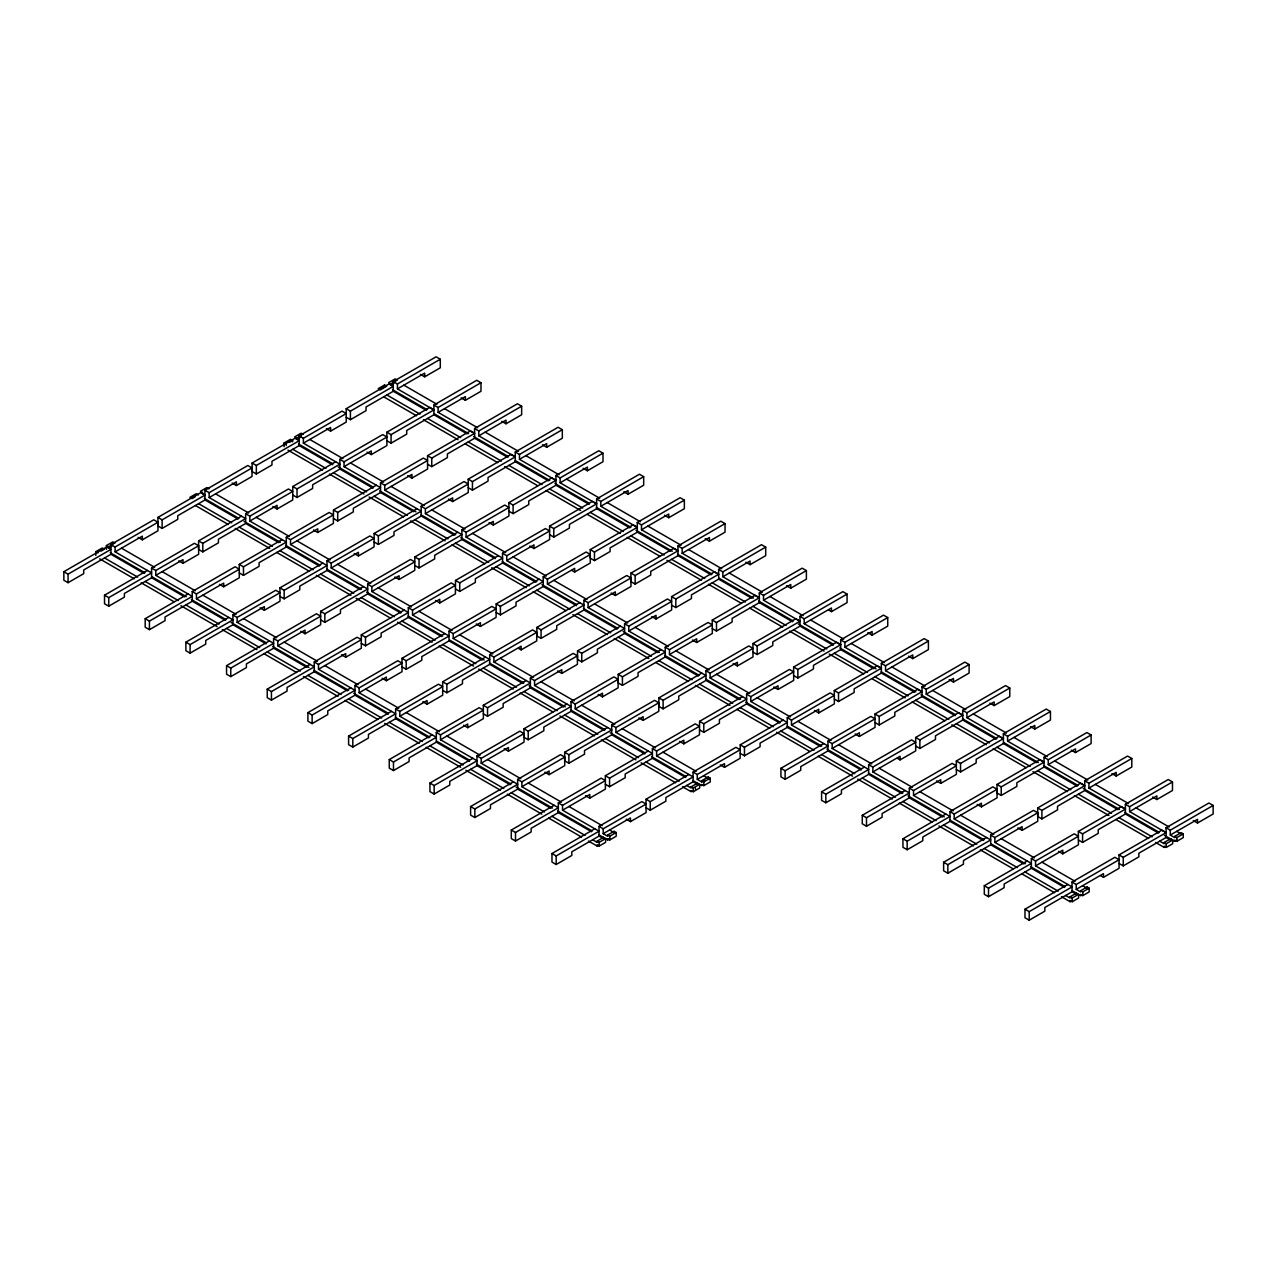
<?xml version="1.0" encoding="UTF-8"?>
<svg xmlns="http://www.w3.org/2000/svg" width="1277" height="1277" viewBox="0 0 1277 1277"><rect width="100%" height="100%" fill="white"/><g stroke="black" fill="none" stroke-linecap="round" stroke-linejoin="round"><path stroke-width="1.5" d="M95.823 555.415L95.823 551.696L102.24 547.993L104.363 549.222L101.17 551.073M106.406 549.318L106.406 545.582L112.807 541.879L114.946 543.124M284.101 446.711L284.101 442.991L290.517 439.288L292.641 440.517L292.641 441.778M63.85 571.713L106.709 546.971L110.939 549.397L68.064 574.155L63.85 571.713L63.85 580.253L68.064 582.695L83.691 573.676L83.691 570.005L110.939 554.282L144.078 573.405M110.939 554.282L110.876 544.561L153.751 519.819L157.965 522.245L157.965 530.785L142.338 539.82L138.124 537.378M157.917 517.408L200.776 492.667L204.99 495.093L162.131 519.851L157.917 517.408L157.917 525.948L162.131 528.391L177.758 519.372L177.758 515.7L204.99 499.977L238.129 519.101M204.99 499.977L204.943 490.256L247.802 465.514L252.016 467.941L252.016 476.481L236.405 485.499L232.175 483.073M299.217 445.577L271.969 461.3L271.969 464.972L256.342 473.99L252.128 471.548L252.128 463.008L294.987 438.266L299.217 440.709L299.217 445.577L332.355 464.716M299.153 435.856L342.028 411.114L346.243 413.556L303.383 438.298L299.153 435.856L299.153 440.741M346.195 408.704L389.054 383.962L393.268 386.404L350.409 411.146L346.195 408.704L346.243 422.096L330.615 431.115L326.401 428.673M426.406 410.412L393.268 391.273L393.22 381.552L436.08 356.81L440.294 359.252L440.294 367.792L424.682 376.811L420.452 374.369M106.406 545.582L108.529 546.811L113.334 544.05M195.221 496.769L192.029 498.621L189.89 497.392L196.291 493.688L198.43 494.917M289.448 442.369L292.641 440.517M303.224 434.419L301.085 433.19L294.684 436.878L296.807 438.123L301.611 435.345M390.874 383.818L397.275 380.115L395.152 378.886L388.735 382.573L393.22 386.42M111.737 546.237L108.529 548.088L108.529 546.811M300.015 437.532L296.807 439.384L296.807 438.123M390.874 385.079L394.082 383.228M110.876 544.561L115.106 547.003L157.965 522.245M204.943 490.256L209.157 492.699L252.016 467.941M252.128 463.008L256.342 465.451L299.217 440.709M393.22 381.552L397.434 383.994L440.294 359.252M115.106 547.003L115.106 551.872L142.338 536.148L142.338 539.82M209.157 492.699L209.157 497.567L236.405 481.844L236.405 485.499M303.383 438.298L303.383 443.167L330.615 427.444L330.615 431.115M393.268 391.273L366.036 406.996L366.036 410.667L350.409 419.686L346.195 417.244M397.434 383.994L397.434 388.862L424.682 373.139L424.682 376.811M184.75 596.902L151.612 577.763L124.364 593.486L124.364 597.157L108.753 606.176L104.522 603.734L104.522 595.194L147.398 570.452M151.612 577.763L151.564 568.042L194.423 543.3L198.637 545.742L198.637 554.282L183.01 563.301L178.796 560.858M278.817 542.597L245.663 523.458L218.431 539.181L218.431 542.853L202.804 551.872L198.589 549.429L198.589 540.889L241.449 516.147M245.615 513.737L288.474 488.995L292.704 491.437L249.829 516.179L245.615 513.737L245.663 523.458M272.863 506.554L277.077 508.996L292.704 499.977L292.8 486.505L335.675 461.747M339.842 459.353L382.701 434.595L386.915 437.037L344.056 461.779L339.842 459.353L339.89 469.058L373.028 488.197M386.867 432.201L429.726 407.443L433.941 409.885L391.081 434.627L386.867 432.201L386.915 445.577L371.288 454.596L367.074 452.154M467.095 433.893L433.941 414.754L433.893 405.048L476.752 380.291L480.982 382.733L480.982 391.273L465.355 400.292L461.141 397.849M104.522 595.194L108.753 597.636L151.612 572.894L115.106 551.872M151.564 568.042L155.778 570.484L198.637 545.742M198.589 540.889L202.804 543.332L245.663 518.59L209.157 497.567M292.8 486.505L297.03 488.931L339.89 464.19L303.383 443.167M433.893 405.048L438.107 407.475L480.982 382.733M155.778 570.484L155.778 575.352L183.01 559.629L183.01 563.301M249.829 516.179L249.829 521.048L277.077 505.325L277.077 508.996M339.89 469.058L312.642 484.781L312.642 488.452L297.03 497.471L292.8 495.045M344.056 461.779L344.056 466.648L371.288 450.925L371.288 454.596M433.941 414.754L406.709 430.477L406.709 434.148L391.081 443.167L386.867 440.741M438.107 407.475L438.107 412.343L465.355 396.62L465.355 400.292M225.422 620.383L192.284 601.244L165.052 616.967L165.052 620.638L149.425 629.657L145.195 627.23L145.195 618.691L188.07 593.933M192.236 591.538L235.096 566.78L239.31 569.223L196.45 593.965L192.236 591.538L192.236 596.407M219.468 584.339L223.698 586.782L239.31 577.763L239.262 564.386L282.121 539.628M286.287 537.234L329.163 512.476L333.377 514.918L290.517 539.66L286.287 537.234L286.351 546.939L319.489 566.078M313.535 530.035L317.75 532.477L333.377 523.458L333.473 509.986L376.348 485.228M380.514 482.834L423.373 458.076L427.587 460.518L384.728 485.26L380.514 482.834L380.562 492.539L413.7 511.678M427.54 455.681L470.399 430.924L474.629 433.366L431.754 458.108L427.54 455.681L427.587 469.058L411.96 478.077L407.746 475.651M507.767 457.374L474.629 438.234L474.565 428.529L517.44 403.771L521.654 406.214L521.654 414.754L506.027 423.772L501.813 421.346M145.195 618.691L149.425 621.117L192.284 596.375L192.284 601.244M239.262 564.386L243.476 566.812L286.351 542.071L249.829 521.048M333.473 509.986L337.703 512.412L380.562 487.67L344.056 466.648M474.565 428.529L478.795 430.956L521.654 406.214M196.45 593.965L196.45 598.833L223.698 583.11L223.698 586.782M286.351 546.939L259.103 562.662L259.103 566.334L243.476 575.352L239.262 572.926M290.517 539.66L290.517 544.529L317.75 528.806L317.75 532.477M380.562 492.539L353.33 508.262L353.33 511.933L337.703 520.952L333.473 518.526M384.728 485.26L384.728 490.145L411.96 474.405L411.96 478.077M474.629 438.234L447.381 453.958L447.381 457.629L431.754 466.648L427.54 464.221M478.795 430.956L478.795 435.824L506.027 420.101L506.027 423.772M266.111 643.863L232.957 624.724L205.725 640.447L205.725 644.119L190.097 653.138L185.883 650.711L185.883 642.171L228.743 617.414M232.909 615.019L275.768 590.261L279.998 592.704L237.123 617.445L232.909 615.019L232.909 619.888M260.141 607.836L264.371 610.262L279.998 601.244L279.934 587.867L322.81 563.109M326.976 560.715L369.835 535.957L374.049 538.399L331.19 563.141L326.976 560.715L327.024 570.42L360.162 589.559M354.208 553.532L358.422 555.958L374.049 546.939L374.161 533.467L417.02 508.725M421.187 506.315L464.046 481.573L468.276 483.999L425.401 508.757L421.187 506.315L421.234 516.02L454.389 535.159M468.212 479.162L511.087 454.42L515.301 456.847L472.442 481.605L468.212 479.162L468.276 492.539L452.649 501.558L448.419 499.131M548.44 480.854L515.301 461.715L515.254 452.01L558.113 427.268L562.327 429.695L562.327 438.234L546.7 447.253L542.486 444.827M185.883 642.171L190.097 644.598L232.957 619.856L232.957 624.724M279.934 587.867L284.164 590.293L327.024 565.551L290.517 544.529M374.161 533.467L378.375 535.909L421.234 511.151L384.728 490.145M515.254 452.01L519.468 454.452L562.327 429.695M237.123 617.445L237.123 622.33L264.371 606.591L264.371 610.262M327.024 570.42L299.776 586.143L299.776 589.814L284.164 598.833L279.934 596.407M331.19 563.141L331.19 568.01L358.422 552.287L358.422 555.958M421.234 516.02L394.002 531.759L394.002 535.414L378.375 544.449L374.161 542.007M425.401 508.757L425.401 513.625L452.649 497.902L452.649 501.558M515.301 461.715L488.053 477.454L488.053 481.11L472.442 490.145L468.212 487.702M519.468 454.452L519.468 459.321L546.7 443.598L546.7 447.253M306.783 667.344L273.645 648.205L246.397 663.944L246.397 667.6L230.77 676.634L226.556 674.192L226.556 665.652L269.415 640.91M273.581 638.5L316.457 613.758L320.671 616.184L277.811 640.942L273.581 638.5L273.645 648.205M300.829 631.317L305.043 633.743L320.671 624.724L320.623 611.348L363.482 586.606M367.648 584.196L410.508 559.454L414.722 561.88L371.862 586.638L367.648 584.196L367.696 593.901L400.834 613.04M394.88 577.012L399.11 579.439L414.722 570.42L414.833 556.948L457.693 532.206M461.859 529.795L504.734 505.053L508.948 507.48L466.089 532.238L461.859 529.795L461.923 539.517L495.061 558.64M489.107 522.612L493.321 525.055L508.948 516.02L508.9 502.643L551.76 477.901L555.974 480.328L555.974 485.212L589.112 504.335M508.9 502.643L513.115 505.085L555.974 480.328L555.926 475.491L598.785 450.749L602.999 453.175L602.999 461.715L587.388 470.75L583.158 468.308M226.556 665.652L230.77 668.094L273.645 643.337L237.123 622.33M320.623 611.348L324.837 613.79L367.696 589.032L331.19 568.01M414.833 556.948L419.048 559.39L461.923 534.648L425.401 513.625M555.926 475.491L560.14 477.933L602.999 453.175M277.811 640.942L277.811 645.811L305.043 630.088L305.043 633.743M367.696 593.901L340.464 609.64L340.464 613.295L324.837 622.33L320.623 619.888M371.862 586.638L371.862 591.506L399.11 575.767L399.11 579.439M461.923 539.517L434.675 555.24L434.675 558.911L419.048 567.93L414.833 565.488M466.089 532.238L466.089 537.106L493.321 521.383L493.321 525.055M555.974 485.212L528.742 500.935L528.742 504.607L513.115 513.625L508.9 511.183M560.14 477.933L560.14 482.802L587.388 467.079L587.388 470.75M347.456 690.825L314.318 671.702L287.07 687.425L287.07 691.096L271.442 700.115L267.228 697.673L267.228 689.133L310.088 664.391M314.254 661.981L357.129 637.239L361.343 639.665L318.484 664.423L314.254 661.981L314.318 671.702M341.502 654.798L345.716 657.24L361.343 648.205L361.295 634.829L404.155 610.087M408.321 607.676L451.18 582.935L455.41 585.361L412.535 610.119L408.321 607.676L408.369 617.398L441.523 636.521M435.569 600.493L439.783 602.936L455.41 593.901L455.506 580.428L498.365 555.687M502.531 553.276L545.407 528.534L549.621 530.977L506.761 555.718L502.531 553.276L502.595 562.997L535.733 582.136M529.779 546.093L533.994 548.535L549.621 539.517L549.573 526.124L592.432 501.382L596.646 503.824L596.646 508.693L629.8 527.832M549.573 526.124L553.787 528.566L596.646 503.824L596.598 498.972L639.458 474.23L643.688 476.672L643.688 485.212L628.061 494.231L623.846 491.789M267.228 689.133L271.442 691.575L314.318 666.817L277.811 645.811M361.295 634.829L365.509 637.271L408.369 612.513L371.862 591.506M455.506 580.428L459.72 582.871L502.595 558.129L466.089 537.106M596.598 498.972L600.813 501.414L643.688 476.672M318.484 664.423L318.484 669.292L345.716 653.569L345.716 657.24M408.369 617.398L381.137 633.121L381.137 636.792L365.509 645.811L361.295 643.369M412.535 610.119L412.535 614.987L439.783 599.264L439.783 602.936M502.595 562.997L475.347 578.72L475.347 582.392L459.72 591.411L455.506 588.968M506.761 555.718L506.761 560.587L533.994 544.864L533.994 548.535M596.646 508.693L569.414 524.416L569.414 528.087L553.787 537.106L549.573 534.664M600.813 501.414L600.813 506.283L628.061 490.56L628.061 494.231M388.128 714.322L354.99 695.183L327.758 710.906L327.758 714.577L312.131 723.596L307.901 721.154L307.901 712.614L350.776 687.872M354.942 685.462L397.801 660.72L402.016 663.162L359.156 687.904L354.942 685.462L354.99 695.183M382.174 678.279L386.388 680.721L402.016 671.702L401.968 658.309L444.827 633.568M448.993 631.157L491.868 606.415L496.083 608.858L453.223 633.6L448.993 631.157L449.057 640.878L482.195 660.017M476.241 623.974L480.455 626.416L496.083 617.398L496.178 603.925L539.054 579.167M576.406 605.617L543.268 586.478L543.22 576.773L586.079 552.015L590.293 554.457L590.293 562.997L574.666 572.016L571.857 570.388M590.245 549.621L633.105 524.863L637.335 527.305L594.459 552.047L590.245 549.621L590.245 558.161L594.459 560.587L610.087 551.568L610.087 547.897L637.335 532.174L670.473 551.313M637.335 532.174L637.271 522.469L680.146 497.711L684.36 500.153L684.36 508.693L668.733 517.712L664.519 515.269M307.901 712.614L312.131 715.056L354.99 690.314L318.484 669.292M401.968 658.309L406.182 660.752L449.057 636.01L412.535 614.987M496.178 603.925L500.408 606.352L543.268 581.61L506.761 560.587M543.22 576.773L547.434 579.199L590.293 554.457M637.271 522.469L641.501 524.895L684.36 500.153M359.156 687.904L359.156 692.772L386.388 677.049L386.388 680.721M449.057 640.878L421.809 656.601L421.809 660.273L406.182 669.292L401.968 666.849M453.223 633.6L453.223 638.468L480.455 622.745L480.455 626.416M543.268 586.478L516.036 602.201L516.036 605.873L500.408 614.891L496.178 612.465M547.434 579.199L547.434 584.068L574.666 568.345L574.666 572.016M641.501 524.895L641.501 529.763L668.733 514.04L668.733 517.712M428.817 737.803L395.662 718.664L368.43 734.387L368.43 738.058L352.803 747.077L348.589 744.651L348.589 736.111L391.448 711.353M395.615 708.958L438.474 684.201L442.704 686.643L399.829 711.385L395.615 708.958L395.662 718.664M422.847 701.759L427.077 704.202L442.704 695.183L442.64 681.806L485.515 657.048M522.868 683.498L489.73 664.359L489.682 654.654L532.541 629.896L536.755 632.338L536.755 640.878L521.128 649.897L518.318 648.269M617.094 629.098L583.94 609.959L556.708 625.698L556.708 629.353L541.081 638.372L536.867 635.946L536.867 627.406L579.726 602.664M583.94 609.959L583.892 600.254L626.752 575.512L630.982 577.938L630.982 586.478L615.354 595.497L611.124 593.071M630.918 573.102L673.793 548.344L678.007 550.786L635.148 575.528L630.918 573.102L630.918 581.642L635.148 584.068L650.759 575.049L650.759 571.378L678.007 555.655L711.145 574.794M678.007 555.655L677.959 545.949L720.819 521.192L725.033 523.634L725.033 532.174L709.405 541.193L705.191 538.766M348.589 736.111L352.803 738.537L395.662 713.795L359.156 692.772M442.64 681.806L446.87 684.233L489.73 659.491L453.223 638.468M489.682 654.654L493.896 657.08L536.755 632.338M536.867 627.406L541.081 629.832L583.94 605.09L547.434 584.068M583.892 600.254L588.106 602.68L630.982 577.938M677.959 545.949L682.173 548.376L725.033 523.634M399.829 711.385L399.829 716.253L427.077 700.53L427.077 704.202M489.73 664.359L462.482 680.082L462.482 683.754L446.87 692.772L442.64 690.346M493.896 657.08L493.896 661.949L521.128 646.226L521.128 649.897M588.106 602.68L588.106 607.565L615.354 591.826L615.354 595.497M682.173 548.376L682.173 553.26L709.405 537.521L709.405 541.193M469.489 761.284L436.335 742.145L409.103 757.884L409.103 761.539L393.476 770.558L389.262 768.131L389.262 759.592L432.121 734.85M436.287 732.439L479.146 707.697L483.376 710.124L440.517 734.866L436.287 732.439L436.335 742.145M463.535 725.256L467.749 727.682L483.376 718.664L483.329 705.287L526.188 680.529M563.54 706.979L530.402 687.84L530.354 678.135L573.213 653.377L577.427 655.819L577.427 664.359L561.816 673.378L557.586 670.952M657.767 652.579L624.613 633.456L597.381 649.179L597.381 652.85L581.753 661.869L577.539 659.427L577.539 650.887L620.399 626.145M624.565 623.735L667.424 598.993L671.654 601.419L628.779 626.177L624.565 623.735L624.613 633.456M671.606 596.582L714.466 571.841L718.68 574.267L675.82 599.025L671.606 596.582L671.654 609.959L656.027 618.978L651.813 616.552M751.818 598.274L718.68 579.135L718.632 569.43L761.491 544.688L765.705 547.115L765.705 555.655L750.094 564.673L745.864 562.247M389.262 759.592L393.476 762.018L436.335 737.276L399.829 716.253M483.329 705.287L487.543 707.713L530.402 682.972L493.896 661.949M530.354 678.135L534.568 680.561L577.427 655.819M577.539 650.887L581.753 653.329L624.613 628.571L588.106 607.565M718.632 569.43L722.846 571.873L765.705 547.115M440.517 734.866L440.517 739.75L467.749 724.011L467.749 727.682M530.402 687.84L503.17 703.563L503.17 707.235L487.543 716.253L483.329 713.827M534.568 680.561L534.568 685.446L561.816 669.707L561.816 673.378M628.779 626.177L628.779 631.046L656.027 615.322L656.027 618.978M718.68 579.135L691.448 594.874L691.448 598.53L675.82 607.565L671.606 605.122M722.846 571.873L722.846 576.741L750.094 561.018L750.094 564.673M510.162 784.764L477.023 765.641L449.775 781.364L449.775 785.036L434.148 794.055L429.934 791.612L429.934 783.072L472.793 758.33M477.023 765.641L476.959 755.92L519.835 731.178L524.049 733.605L524.049 742.145L508.422 751.163L504.207 748.737M604.229 730.46L571.074 711.321L543.842 727.06L543.842 730.715L528.215 739.75L524.001 737.308L524.001 728.768L566.86 704.026M571.074 711.321L571.027 701.616L613.886 676.874L618.116 679.3L618.116 687.84L602.489 696.859L598.259 694.433M698.439 676.06L665.301 656.937L638.053 672.66L638.053 676.331L622.426 685.35L618.212 682.908L618.212 674.368L661.071 649.626M665.237 647.216L708.112 622.474L712.327 624.916L669.467 649.658L665.237 647.216L665.301 656.937M712.279 620.063L755.138 595.321L759.352 597.764L716.493 622.506L712.279 620.063L712.327 633.456L696.699 642.475L692.485 640.032M792.506 621.755L759.352 602.632L759.304 592.911L802.164 568.169L806.394 570.596L806.394 579.135L790.766 588.17L786.536 585.728M429.934 783.072L434.148 785.515L477.023 760.757L440.517 739.75M476.959 755.92L481.19 758.362L524.049 733.605M524.001 728.768L528.215 731.21L571.074 706.452L534.568 685.446M571.027 701.616L575.241 704.058L618.116 679.3M618.212 674.368L622.426 676.81L665.301 652.068L628.779 631.046M759.304 592.911L763.518 595.353L806.394 570.596M481.19 758.362L481.19 763.231L508.422 747.508L508.422 751.163M575.241 704.058L575.241 708.927L602.489 693.203L602.489 696.859M669.467 649.658L669.467 654.526L696.699 638.803L696.699 642.475M759.352 602.632L732.12 618.355L732.12 622.027L716.493 631.046L712.279 628.603M763.518 595.353L763.518 600.222L790.766 584.499L790.766 588.17M550.834 808.245L517.696 789.122L490.464 804.845L490.464 808.517L474.836 817.535L470.606 815.093L470.606 806.553L513.482 781.811M517.696 789.122L517.648 779.401L560.507 754.659L564.721 757.101L564.721 765.641L549.094 774.66L544.88 772.218M644.901 753.941L611.763 734.818L584.515 750.541L584.515 754.212L568.888 763.231L564.673 760.789L564.673 752.249L607.533 727.507M611.763 734.818L611.699 725.097L654.574 700.355L658.788 702.781L658.788 711.321L643.161 720.356L638.947 717.913M739.112 699.557L705.973 680.418L678.741 696.141L678.741 699.812L663.114 708.831L658.884 706.404L658.884 697.865L701.759 673.107M705.926 670.696L748.785 645.954L752.999 648.397L710.14 673.139L705.926 670.696L705.973 680.418M752.951 643.544L795.81 618.802L800.04 621.245L757.165 645.986L752.951 643.544L752.999 656.937L737.372 665.955L733.158 663.513M833.179 645.252L800.04 626.113L799.977 616.392L842.852 591.65L847.066 594.092L847.066 602.632L831.439 611.651L828.629 610.023M470.606 806.553L474.836 808.995L517.696 784.254L481.19 763.231M517.648 779.401L521.862 781.843L564.721 757.101M564.673 752.249L568.888 754.691L611.763 729.933L575.241 708.927M611.699 725.097L615.929 727.539L658.788 702.781M658.884 697.865L663.114 700.291L705.973 675.549L669.467 654.526M799.977 616.392L804.207 618.834L847.066 594.092M521.862 781.843L521.862 786.712L549.094 770.989L549.094 774.66M615.929 727.539L615.929 732.407L643.161 716.684L643.161 720.356M710.14 673.139L710.14 678.007L737.372 662.284L737.372 665.955M800.04 626.113L772.793 641.836L772.793 645.508L757.165 654.526L752.951 652.084M804.207 618.834L804.207 623.703L831.439 607.98L831.439 611.651M591.522 831.742L558.368 812.603L531.136 828.326L531.136 831.997L515.509 841.016L511.295 838.59L511.295 830.05L554.154 805.292M558.32 802.882L601.18 778.14L605.394 780.582L562.534 805.324L558.32 802.882L558.368 812.603M585.552 795.699L589.782 798.141L605.394 789.122L605.346 775.73L648.221 750.988M652.387 748.577L695.247 723.836L699.461 726.278L656.601 751.02L652.387 748.577L652.435 758.299L685.573 777.438M679.619 741.394L683.833 743.837L699.461 734.818L699.573 721.345L742.432 696.588M746.598 694.193L789.457 669.435L793.671 671.878L750.812 696.619L746.598 694.193L746.646 703.898L779.8 723.037M793.624 667.041L836.483 642.283L840.713 644.725L797.854 669.467L793.624 667.041L793.671 680.418L778.06 689.436L773.83 687.01M873.851 668.733L840.713 649.594L840.665 639.889L883.524 615.131L887.738 617.573L887.738 626.113L872.111 635.132L867.897 632.69M511.295 830.05L515.509 832.476L558.368 807.734L521.862 786.712M605.346 775.73L609.576 778.172L652.435 753.43L615.929 732.407M699.573 721.345L703.787 723.772L746.646 699.03L710.14 678.007M840.665 639.889L844.879 642.315L887.738 617.573M562.534 805.324L562.534 810.193L589.782 794.47L589.782 798.141M652.435 758.299L625.187 774.022L625.187 777.693L609.576 786.712L605.346 784.27M656.601 751.02L656.601 755.888L683.833 740.165L683.833 743.837M746.646 703.898L719.414 719.621L719.414 723.293L703.787 732.312L699.573 729.885M750.812 696.619L750.812 701.488L778.06 685.765L778.06 689.436M840.713 649.594L813.465 665.317L813.465 668.988L797.854 678.007L793.624 675.581M844.879 642.315L844.879 647.184L872.111 631.461L872.111 635.132M599.248 844.799L597.125 846.044L597.125 844.831L599.2 846.044L605.617 842.341L605.617 838.606L603.526 837.409L603.526 838.67L599.041 836.084L571.809 851.807L571.809 855.478L556.181 864.497L551.967 862.071L551.967 853.531L594.827 828.773M598.993 826.379L641.852 801.621L646.082 804.063L603.207 828.805L598.993 826.379L599.041 836.084M626.241 819.18L630.455 821.622L646.082 812.603L646.018 799.226L688.894 774.469M693.06 772.074L735.919 747.316L740.133 749.759L697.274 774.5L693.06 772.074L693.108 781.779L697.593 784.365L697.593 783.104L691.176 786.808L691.176 788.069L686.707 785.483M720.292 764.875L724.506 767.317L740.133 758.299L740.245 744.826L783.104 720.084M787.27 717.674L830.13 692.932L834.36 695.358L791.485 720.116L787.27 717.674L787.318 727.379L820.472 746.518M834.296 690.522L877.171 665.78L881.385 668.206L838.526 692.948L834.296 690.522L834.36 703.898L818.733 712.917L814.518 710.491M914.524 692.214L881.385 673.075L881.338 663.37L924.197 638.628L928.411 641.054L928.411 649.594L912.784 658.613L908.57 656.186M551.967 853.531L556.181 855.957L599.041 831.215L562.534 810.193M646.018 799.226L650.248 801.653L693.108 776.911L656.601 755.888M740.245 744.826L744.459 747.268L787.318 722.511L750.812 701.488M881.338 663.37L885.552 665.796L928.411 641.054M603.207 828.805L603.207 833.673L630.455 817.95L630.455 821.622M693.108 781.779L665.876 797.502L665.876 801.174L650.248 810.193L646.018 807.766M697.274 774.5L697.274 779.369L724.506 763.646L724.506 767.317M787.318 727.379L760.086 743.118L760.086 746.774L744.459 755.808L740.245 753.366M791.485 720.116L791.485 724.985L818.733 709.246L818.733 712.917M881.385 673.075L854.153 688.814L854.153 692.469L838.526 701.488L834.296 699.062M885.552 665.796L885.552 670.68L912.784 654.941L912.784 658.613M592.64 839.787L597.125 842.373L597.125 841.112L603.526 837.409M603.207 833.673L607.692 836.259L607.692 834.998L614.093 831.311L616.184 832.508L616.184 836.243L609.783 839.931L607.692 838.734L607.692 839.931L609.831 838.702M704.952 780.119L701.759 781.955L701.759 780.694L708.16 777.007L710.235 778.204L710.235 781.939L703.835 785.626L701.759 784.429L701.759 785.626L693.124 780.646M597.125 841.112L599.2 842.309L605.617 838.606M607.692 834.998L609.783 836.212L616.184 832.508M691.176 786.808L693.267 788.005L699.668 784.301L699.668 788.037L693.267 791.74L691.176 790.527L691.176 791.74L682.541 786.744M701.759 780.694L703.835 781.907L710.235 778.204M861.145 769.999L828.007 750.876L800.759 766.599L800.759 770.27L785.132 779.289L780.917 776.847L780.917 768.307L823.777 743.565M827.943 741.155L870.818 716.413L875.032 718.839L832.173 743.597L827.943 741.155L828.007 750.876M874.984 714.003L917.844 689.261L922.058 691.687L879.199 716.445L874.984 714.003L875.032 727.379L859.405 736.414L855.191 733.972M955.212 715.695L922.058 696.572L922.01 686.85L964.869 662.109L969.099 664.535L969.099 673.075L953.472 682.094L949.242 679.667M780.917 768.307L785.132 770.749L828.007 745.991L791.485 724.985M922.01 686.85L926.224 689.293L969.099 664.535M832.173 743.597L832.173 748.466L859.405 732.743L859.405 736.414M922.058 696.572L894.826 712.295L894.826 715.966L879.199 724.985L874.984 722.543M926.224 689.293L926.224 694.161L953.472 678.438L953.472 682.094M901.817 793.496L868.679 774.357L841.431 790.08L841.431 793.751L825.82 802.77L821.59 800.328L821.59 791.788L864.465 767.046M868.631 764.636L911.491 739.894L915.705 742.336L872.845 767.078L868.631 764.636L868.679 774.357M897.268 758.267L900.077 759.895L915.705 750.876L915.657 737.483L958.516 712.742L962.746 715.184L962.746 720.052L995.884 739.175M915.657 737.483L919.871 739.926L962.746 715.184L962.682 710.331L1005.558 685.589L1009.772 688.032L1009.772 696.572L994.144 705.59L989.93 703.148M821.59 791.788L825.82 794.23L868.679 769.488L832.173 748.466M962.682 710.331L966.912 712.774L1009.772 688.032M872.845 767.078L872.845 771.947L900.077 756.223L900.077 759.895M962.746 720.052L935.498 735.775L935.498 739.447L919.871 748.466L915.657 746.023M966.912 712.774L966.912 717.642L994.144 701.919L994.144 705.59M942.49 816.977L909.352 797.838L882.12 813.561L882.12 817.232L866.492 826.251L862.278 823.825L862.278 815.285L905.138 790.527M909.304 788.132L952.163 763.375L956.377 765.817L913.518 790.559L909.304 788.132L909.352 797.838M936.536 780.933L940.766 783.376L956.377 774.357L956.329 760.98L999.189 736.222L1003.419 738.665L1003.419 743.533L1036.557 762.672M956.329 760.98L960.543 763.407L1003.419 738.665L1003.355 733.812L1046.23 709.07L1050.444 711.512L1050.444 720.052L1034.817 729.071L1030.603 726.629M862.278 815.285L866.492 817.711L909.352 792.969L872.845 771.947M1003.355 733.812L1007.585 736.254L1050.444 711.512M913.518 790.559L913.518 795.427L940.766 779.704L940.766 783.376M1003.419 743.533L976.171 759.256L976.171 762.928L960.543 771.947L956.329 769.52M1007.585 736.254L1007.585 741.123L1034.817 725.4L1034.817 729.071M983.178 840.458L950.024 821.319L922.792 837.042L922.792 840.713L907.165 849.732L902.951 847.305L902.951 838.766L945.81 814.008M950.024 821.319L949.976 811.613L992.836 786.855L997.066 789.298L997.066 797.838L981.438 806.856L977.224 804.43M997.002 784.461L1039.877 759.703L1044.091 762.146L1001.232 786.887L997.002 784.461L997.002 793.001L1001.232 795.427L1016.859 786.409L1016.859 782.737L1044.091 767.014L1077.229 786.153M1044.091 767.014L1044.043 757.309L1086.903 732.551L1091.117 734.993L1091.117 743.533L1075.489 752.552L1071.275 750.126M902.951 838.766L907.165 841.192L950.024 816.45L913.518 795.427M949.976 811.613L954.19 814.04L997.066 789.298M1044.043 757.309L1048.257 759.735L1091.117 734.993M954.19 814.04L954.19 818.924L981.438 803.185L981.438 806.856M1048.257 759.735L1048.257 764.604L1075.489 748.881L1075.489 752.552M1023.851 863.938L990.713 844.799L963.465 860.538L963.465 864.194L947.837 873.229L943.623 870.786L943.623 862.246L986.482 837.504M990.713 844.799L990.649 835.094L1033.524 810.352L1037.738 812.779L1037.738 821.319L1022.111 830.337L1017.897 827.911M1037.69 807.942L1080.55 783.2L1084.764 785.626L1041.904 810.384L1037.69 807.942L1037.69 816.482L1041.904 818.924L1057.532 809.889L1057.532 806.234L1084.764 790.495L1117.918 809.634M1084.764 790.495L1084.716 780.79L1127.575 756.048L1131.805 758.474L1131.805 767.014L1116.178 776.033L1111.948 773.607M943.623 862.246L947.837 864.689L990.713 839.931L954.19 818.924M990.649 835.094L994.879 837.536L1037.738 812.779M1084.716 780.79L1088.93 783.232L1131.805 758.474M994.879 837.536L994.879 842.405L1022.111 826.682L1022.111 830.337M1088.93 783.232L1088.93 788.101L1116.178 772.362L1116.178 776.033M1064.523 887.419L1031.385 868.296L1004.137 884.019L1004.137 887.691L988.526 896.709L984.296 894.267L984.296 885.727L1027.171 860.985M1031.337 858.575L1074.196 833.833L1078.411 836.259L1035.551 861.017L1031.337 858.575L1031.385 868.296M1078.363 831.423L1121.222 806.681L1125.436 809.107L1082.577 833.865L1078.363 831.423L1078.411 844.799L1062.783 853.834L1058.569 851.392M1158.59 833.115L1125.436 813.992L1125.388 804.271L1168.247 779.529L1172.478 781.955L1172.478 790.495L1156.85 799.53L1152.636 797.087M984.296 885.727L988.526 888.169L1031.385 863.412L994.879 842.405M1125.388 804.271L1129.602 806.713L1172.478 781.955M1035.551 861.017L1035.551 865.886L1062.783 850.163L1062.783 853.834M1125.436 813.992L1098.204 829.715L1098.204 833.386L1082.577 842.405L1078.363 839.963M1129.602 806.713L1129.602 811.581L1156.85 795.858L1156.85 799.53M1065.657 895.48L1070.126 898.066L1070.126 896.789L1076.543 893.102L1076.543 894.363L1072.057 891.777L1044.825 907.5L1044.825 911.171L1029.198 920.19L1024.984 917.748L1024.984 909.208L1067.843 884.466M1072.01 882.056L1114.869 857.314L1119.083 859.756L1076.224 884.498L1072.01 882.056L1072.057 891.777M1119.035 854.904L1161.894 830.162L1166.124 832.604L1123.249 857.346L1119.035 854.904L1119.083 868.296L1103.472 877.315L1100.646 875.687M1166.332 846.188L1164.193 847.417L1164.193 846.22L1166.268 847.417L1172.685 843.73L1172.685 839.995L1170.594 838.797L1170.594 840.058L1166.124 837.473L1166.061 827.751L1208.936 803.01L1213.15 805.452L1213.15 813.992L1197.523 823.011L1193.309 820.568M1024.984 909.208L1029.198 911.65L1072.057 886.908L1035.551 865.886M1166.061 827.751L1170.291 830.194L1213.15 805.452M1076.224 884.498L1076.224 889.367L1103.472 873.644L1103.472 877.315M1166.124 837.473L1138.876 853.196L1138.876 856.867L1123.249 865.886L1119.035 863.444M1170.291 830.194L1170.291 835.062L1197.523 819.339L1197.523 823.011M1076.224 889.367L1080.709 891.953L1080.709 890.692L1087.11 886.988L1089.201 888.201L1089.201 891.921L1082.784 895.624L1080.709 894.427L1080.709 895.624L1082.832 894.395M1159.708 841.176L1164.193 843.762L1164.193 842.485L1170.594 838.797M1170.291 835.062L1174.76 837.648L1174.76 836.387L1181.177 832.684L1183.252 833.897L1183.252 837.616L1176.851 841.32L1174.76 840.122L1174.76 841.32L1176.899 840.09M1070.126 896.789L1072.217 898.002L1078.618 894.299L1078.618 898.034L1072.217 901.722L1070.126 900.524L1070.126 901.722L1072.265 900.493M1080.709 890.692L1082.784 891.889L1089.201 888.201M1164.193 842.485L1166.268 843.698L1172.685 839.995M1174.76 836.387L1176.851 837.584L1183.252 833.897M403.835 385.159L436.989 404.298M444.524 408.656L477.662 427.779M485.196 432.137L518.334 451.276M525.869 455.618L559.023 474.757M566.541 479.098L599.695 498.238M607.229 502.579L640.368 521.718M647.902 526.076L681.04 545.199M688.574 549.557L721.713 568.696M729.247 573.038L762.401 592.177M769.935 596.519L803.073 615.658M810.608 619.999L843.746 639.138M851.28 643.496L884.418 662.619M891.953 666.977L925.107 686.116M932.641 690.458L965.779 709.597M973.313 713.939L1006.452 733.078M1013.986 737.436L1047.124 756.559M1054.658 760.916L1087.812 780.055M1095.347 784.397L1128.485 803.536M1136.019 807.878L1169.157 827.017M1176.692 831.359L1181.177 833.945M397.434 388.862L433.893 409.917M438.107 412.343L474.565 433.398M478.795 435.824L515.254 456.879M519.468 459.321L555.926 480.36M560.14 482.802L596.598 503.856M600.813 506.283L637.271 527.337M641.501 529.763L677.959 550.818M682.173 553.26L718.632 574.299M722.846 576.741L759.304 597.78M763.518 600.222L799.977 621.276M804.207 623.703L840.665 644.757M844.879 647.184L881.338 668.238M885.552 670.68L922.01 691.719M926.224 694.161L962.682 715.2M966.912 717.642L1003.355 738.697M1007.585 741.123L1044.043 762.177M1048.257 764.604L1084.716 785.658M1088.93 788.101L1125.388 809.139M1129.602 811.581L1166.061 832.636M392.598 389.74L427.141 409.678M434.036 413.668L468.579 433.605M473.751 436.59L508.278 456.527M515.19 460.518L549.733 480.455M554.904 483.44L589.431 503.377M596.343 507.368L630.87 527.305M636.058 530.29L672.309 551.233M677.496 554.218L712.023 574.155M718.935 578.146L753.462 598.083M758.65 601.068L793.177 621.005M798.364 624.006L832.891 643.943M839.803 647.934L876.054 668.861M881.242 671.846L915.769 691.783M920.956 694.784L955.483 714.721M962.395 718.712L996.922 738.649M1003.834 742.623L1038.361 762.561M1043.548 765.562L1078.075 785.499M1083.247 788.484L1119.514 809.426M1124.686 812.411L1159.229 832.349M1164.401 835.334L1174.76 841.32M386.867 394.96L420.005 414.099M427.54 418.457L460.678 437.58M468.212 441.938L501.366 461.077M508.9 465.419L542.039 484.558M549.573 488.899L582.711 508.038M590.245 512.396L623.384 531.519M630.918 535.877L664.072 555M671.606 559.358L704.744 578.497M712.279 582.839L745.417 601.978M752.951 606.32L786.089 625.459M793.624 629.816L826.778 648.939M834.296 653.297L867.45 672.436M874.984 676.778L908.123 695.917M915.657 700.259L948.795 719.398M956.329 723.74L989.483 742.879M997.002 747.237L1030.156 766.36M1037.69 770.717L1070.828 789.856M1078.363 794.198L1111.501 813.337M1119.035 817.679L1152.173 836.818M383.754 396.844L416.557 415.775M423.469 419.766L457.996 439.703M464.908 443.694L497.711 462.641M504.623 466.616L537.425 485.563M546.061 490.544L580.588 510.481M587.5 514.471L620.303 533.419M627.215 537.394L660.017 556.341M666.929 560.332L701.456 580.269M708.368 584.243L741.171 603.191M749.807 608.171L782.609 627.119M789.521 631.109L824.048 651.047M829.22 654.032L863.763 673.969M872.399 678.949L905.201 697.896M912.097 701.887L944.916 720.819M951.812 724.809L986.355 744.746M993.251 748.737L1026.069 767.669M1032.965 771.659L1067.508 791.596M1074.404 795.587L1108.947 815.524M1115.843 819.515L1148.646 838.446M1155.557 842.437L1164.193 847.417M309.784 439.464L342.922 458.603M350.457 462.96L383.595 482.083M391.129 486.441L424.283 505.58M431.818 509.922L464.956 529.061M472.49 533.403L505.628 552.542M513.162 556.884L546.301 576.023M553.835 580.381L586.989 599.504M594.523 603.861L627.661 623M635.196 627.342L668.334 646.481M675.868 650.823L709.006 669.962M716.541 674.32L749.695 693.443M757.229 697.801L790.367 716.94M797.902 721.282L831.04 740.421M838.574 744.762L871.712 763.901M879.246 768.243L912.401 787.382M919.919 791.74L953.073 810.863M960.607 815.221L993.745 834.36M1001.28 838.702L1034.418 857.841M1041.952 862.183L1075.106 881.322M1082.625 885.663L1087.11 888.249L1087.11 886.988M298.547 444.045L333.074 463.982M338.245 466.967L372.788 486.904M379.7 490.895L415.951 511.838M421.139 514.823L455.666 534.76M460.837 537.745L495.38 557.682M502.276 561.672L536.819 581.61M541.991 584.611L576.534 604.548M583.429 608.522L617.972 628.46M623.144 631.461L659.411 652.387M664.583 655.372L699.126 675.31M706.021 679.3L740.564 699.237M745.736 702.238L780.263 722.175M787.175 726.15L821.718 746.087M826.889 749.088L861.416 769.025M868.328 773.016L902.855 792.953M908.043 795.938L944.294 816.865M949.481 819.866L984.008 839.803M990.92 843.794L1025.447 863.731M1030.635 866.716L1065.162 886.653M1072.073 890.644L1080.709 895.624M284.101 442.991L286.24 444.22L286.24 445.481M292.8 449.281L325.954 468.404M333.473 472.761L366.627 491.884M374.161 496.242L407.299 515.381M414.833 519.723L447.972 538.862M455.506 543.204L488.66 562.343M496.178 566.701L529.332 585.824M536.867 590.182L570.005 609.321M577.539 613.662L610.677 632.801M618.212 637.143L651.35 656.282M658.884 660.624L692.038 679.763M699.573 684.121L732.711 703.244M740.245 707.602L773.383 726.741M780.917 731.082L814.056 750.222M821.59 754.563L854.744 773.702M862.278 778.06L895.416 797.183M902.951 801.541L936.089 820.664M943.623 825.022L976.761 844.161M984.296 848.503L1017.45 867.642M1024.984 871.983L1058.122 891.123M287.964 450.142L322.506 470.08M329.402 474.07L363.945 494.007M369.117 497.008L403.66 516.946M410.555 520.92L445.098 540.857M451.994 544.848L484.797 563.795M491.709 567.786L526.236 587.723M533.148 591.698L565.95 610.645M572.862 614.636L607.389 634.573M614.301 638.564L648.828 658.501M655.74 662.476L688.542 681.423M695.454 685.414L729.981 705.351M736.893 709.342L769.696 728.273M776.608 732.264L809.41 751.195M818.046 756.192L852.573 776.129M857.761 779.114L892.288 799.051M899.2 803.041L932.002 821.973M938.914 825.964L973.441 845.901M980.353 849.891L1013.156 868.839M1021.792 873.819L1054.594 892.751M1061.506 896.741L1070.126 901.722M208.997 488.82L206.874 487.575L200.457 491.278L202.596 492.507L202.596 493.768M215.574 493.864L248.712 513.003M256.246 517.345L289.384 536.484M296.918 540.841L330.057 559.965M337.591 564.322L370.745 583.461M378.263 587.803L411.417 606.942M418.952 611.284L452.09 630.423M459.624 634.765L492.762 653.904M500.297 658.262L533.451 677.385M540.969 681.742L574.123 700.881M581.658 705.223L614.796 724.362M622.33 728.704L655.468 747.843M663.002 752.185L696.141 771.324M703.675 775.682L708.16 778.268L708.16 777.007M697.274 779.369L701.759 781.955M204.32 498.445L238.863 518.382M244.051 521.383L280.317 542.31M285.505 545.311L320.048 565.248M326.96 569.239L361.503 589.192M366.675 592.177L401.217 612.114M408.129 616.105L442.672 636.058M449.584 640.048L484.127 659.986M489.314 662.971L523.857 682.924M529.029 685.909L565.312 706.851M570.484 709.836L605.027 729.79M610.214 732.775L644.757 752.728M651.669 756.718L686.212 776.655M198.589 503.665L231.728 522.804M239.262 527.146L272.4 546.285M279.934 550.642L313.088 569.765M320.623 574.123L353.761 593.262M361.295 597.604L394.433 616.743M401.968 621.085L435.106 640.224M442.64 644.582L475.794 663.705M483.329 668.063L516.467 687.186M524.001 691.543L557.139 710.682M564.673 715.024L597.812 734.163M605.346 738.505L638.5 757.644M646.018 762.002L679.172 781.125M195.477 505.548L228.296 524.496M235.207 528.47L269.75 548.424M276.662 552.414L309.481 571.362M316.377 575.352L350.92 595.29M356.107 598.274L390.65 618.228M397.562 622.218L432.105 642.155M439.017 646.146L473.559 666.083M478.731 669.084L513.274 689.021M520.186 693.012L553.005 711.959M559.917 715.95L594.459 735.887M601.371 739.878L635.914 759.831M641.086 762.816L675.629 782.753M121.507 548.168L154.645 567.307M162.179 571.649L195.317 590.788M202.851 595.146L236.006 614.269M243.54 618.627L276.678 637.766M284.212 642.108L317.35 661.247M324.885 665.588L358.023 684.727M365.557 689.069L398.711 708.208M406.246 712.566L439.384 731.689M446.918 736.047L480.056 755.186M487.591 759.528L520.729 778.667M528.263 783.009L561.417 802.148M568.951 806.505L602.09 825.628M609.624 829.986L614.093 832.572L614.093 831.311M155.778 575.352L192.284 596.375M196.45 598.833L232.957 619.856M110.269 552.749L144.812 572.687M151.724 576.677L186.266 596.63M191.438 599.615L225.981 619.553M231.169 622.553L265.712 642.491M272.624 646.481L308.89 667.424M314.078 670.409L348.621 690.362M353.793 693.347L388.336 713.3M395.247 717.275L429.79 737.228M436.702 741.219L469.521 760.166M476.433 764.157L510.976 784.094M516.147 787.079L552.43 808.022M557.602 811.023L592.145 830.96M599.057 834.95L607.692 839.931M95.823 551.696L97.962 552.925M104.522 557.969L137.677 577.108M145.195 581.466L178.349 600.589M185.883 604.947L219.021 624.07M226.556 628.428L259.694 647.567M267.228 651.908L300.382 671.048M307.901 675.389L341.055 694.528M348.589 698.886L381.727 718.009M389.262 722.367L422.4 741.506M429.934 745.848L463.072 764.987M470.606 769.329L503.761 788.468M511.295 792.809L544.433 811.949M551.967 816.306L585.105 835.429M99.686 558.847L134.229 578.8M141.14 582.791L173.959 601.722M180.871 605.713L217.138 626.656M222.326 629.657L256.869 649.594M263.78 653.585L296.583 672.532M303.495 676.523L338.038 696.46M344.95 700.45L377.769 719.398M384.68 723.389L419.223 743.326M426.135 747.316L460.678 767.269M465.85 770.254L500.392 790.192M507.304 794.182L541.847 814.135M548.759 818.126L581.578 837.058M588.489 841.048L597.125 846.044M1176.851 837.584L1176.851 841.32M1166.268 843.698L1166.268 847.417M1123.249 857.346L1123.249 865.886M1082.784 891.889L1082.784 895.624M1082.577 833.865L1082.577 842.405M1072.217 898.002L1072.217 901.722M1041.904 810.384L1041.904 818.924M1029.198 911.65L1029.198 920.19M1001.232 786.887L1001.232 795.427M988.526 888.169L988.526 896.709M960.543 763.407L960.543 771.947M947.837 864.689L947.837 873.229M919.871 739.926L919.871 748.466M907.165 841.192L907.165 849.732M879.199 716.445L879.199 724.985M866.492 817.711L866.492 826.251M838.526 692.948L838.526 701.488M825.82 794.23L825.82 802.77M797.854 669.467L797.854 678.007M785.132 770.749L785.132 779.289M757.165 645.986L757.165 654.526M744.459 747.268L744.459 755.808M716.493 622.506L716.493 631.046M703.787 723.772L703.787 732.312M703.835 781.907L703.835 785.626M695.454 788.069L695.454 789.266M693.267 788.005L693.267 791.74M675.82 599.025L675.82 607.565M663.114 700.291L663.114 708.831M650.248 801.653L650.248 810.193M635.148 575.528L635.148 584.068M622.426 676.81L622.426 685.35M609.783 836.212L609.783 839.931M609.576 778.172L609.576 786.712M599.2 842.309L599.2 846.044M594.459 552.047L594.459 560.587M581.753 653.329L581.753 661.869M568.888 754.691L568.888 763.231M556.181 855.957L556.181 864.497M553.787 528.566L553.787 537.106M541.081 629.832L541.081 638.372M528.215 731.21L528.215 739.75M515.509 832.476L515.509 841.016M513.115 505.085L513.115 513.625M500.408 606.352L500.408 614.891M487.543 707.713L487.543 716.253M474.836 808.995L474.836 817.535M472.442 481.605L472.442 490.145M459.72 582.871L459.72 591.411M446.87 684.233L446.87 692.772M434.148 785.515L434.148 794.055M431.754 458.108L431.754 466.648M419.048 559.39L419.048 567.93M406.182 660.752L406.182 669.292M393.476 762.018L393.476 770.558M391.081 434.627L391.081 443.167M378.375 535.909L378.375 544.449M365.509 637.271L365.509 645.811M352.803 738.537L352.803 747.077M350.409 411.146L350.409 419.686M337.703 512.412L337.703 520.952M324.837 613.79L324.837 622.33M312.131 715.056L312.131 723.596M297.03 488.931L297.03 497.471M284.164 590.293L284.164 598.833M271.442 691.575L271.442 700.115M256.342 465.451L256.342 473.99M243.476 566.812L243.476 575.352M230.77 668.094L230.77 676.634M202.804 543.332L202.804 551.872M190.097 644.598L190.097 653.138M162.131 519.851L162.131 528.391M149.425 621.117L149.425 629.657M108.753 597.636L108.753 606.176M68.064 574.155L68.064 582.695M384.569 384.984L378.168 388.687L380.307 389.916L386.708 386.213L384.569 384.984"/></g></svg>
